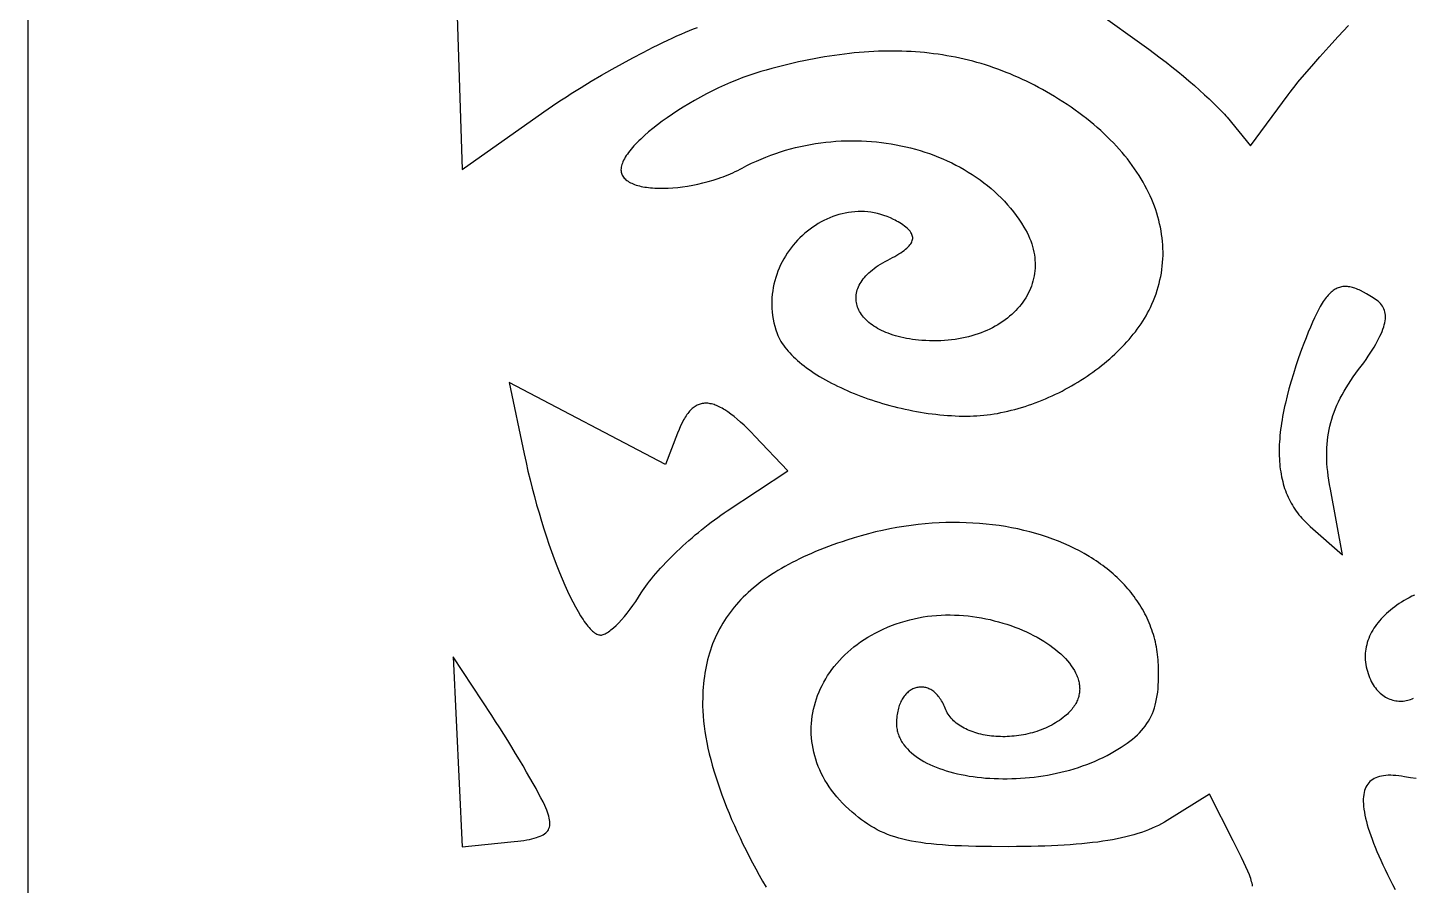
# Model space of a CAD drawing. Extents: x -500 to 500, y -999 to 1001.
# Drawn here: x -500.1 to -243.1, y 556.3 to 715.3 of the extents above; entities that cross this region are included whole.
import ezdxf

# ---------------------------------------------------------------- set-up
doc = ezdxf.new("R2010")
doc.units = 0
doc.layers.add('LAYER_1', color=18, linetype='CONTINUOUS')

msp = doc.modelspace()

# ---------------------------------------------------------------- linework, layer by layer
at = {"layer": 'LAYER_1'}
for points in [[(-0.07, -999.47), (499.93, -999.47), (497.95, 1000.53), (-500.07, 1000.53), (-500.07, -999.47)], [(-291.88, 663.45), (-291.59, 664.08), (-291.32, 664.71), (-291.07, 665.34), (-290.83, 665.98), (-290.62, 666.62), (-290.43, 667.26), (-290.26, 667.9), (-290.1, 668.54), (-289.96, 669.19), (-289.85, 669.83), (-289.75, 670.48), (-289.67, 671.13), (-289.61, 671.78), (-289.57, 672.43), (-289.54, 673.09), (-289.54, 673.74), (-289.55, 674.39), (-289.59, 675.04), (-289.64, 675.7), (-289.71, 676.35), (-289.79, 677), (-289.9, 677.66), (-290.02, 678.31), (-290.16, 678.96), (-290.32, 679.61), (-290.5, 680.26), (-290.69, 680.91), (-290.9, 681.55), (-291.13, 682.2), (-291.38, 682.84), (-291.64, 683.48), (-291.93, 684.12), (-292.23, 684.76), (-292.54, 685.39), (-292.88, 686.03), (-293.23, 686.66), (-293.59, 687.28), (-293.98, 687.91), (-294.38, 688.53), (-294.8, 689.15), (-295.23, 689.76), (-295.69, 690.37), (-296.15, 690.98), (-296.64, 691.58), (-297.14, 692.18), (-297.66, 692.78), (-298.19, 693.37), (-298.74, 693.95), (-299.31, 694.54), (-299.89, 695.11), (-300.49, 695.68), (-301.1, 696.25), (-301.73, 696.81), (-302.38, 697.37), (-303.04, 697.92), (-303.72, 698.46), (-304.41, 699), (-305.12, 699.53), (-305.84, 700.05), (-306.58, 700.57), (-307.33, 701.09), (-308.1, 701.59), (-308.89, 702.09), (-309.69, 702.58), (-310.42, 703.02), (-311.15, 703.44), (-311.89, 703.86), (-312.63, 704.26), (-313.37, 704.65), (-314.11, 705.02), (-314.86, 705.39), (-315.61, 705.74), (-316.36, 706.09), (-317.11, 706.42), (-317.87, 706.74), (-318.63, 707.04), (-319.39, 707.34), (-320.16, 707.62), (-320.93, 707.9), (-321.7, 708.16), (-322.48, 708.41), (-323.26, 708.65), (-324.04, 708.87), (-324.83, 709.09), (-325.62, 709.29), (-326.41, 709.48), (-327.21, 709.66), (-328.01, 709.83), (-328.82, 709.99), (-329.63, 710.13), (-330.44, 710.27), (-331.26, 710.39), (-332.08, 710.5), (-332.91, 710.6), (-333.74, 710.69), (-334.58, 710.77), (-335.42, 710.83), (-336.26, 710.88), (-337.11, 710.93), (-337.96, 710.96), (-338.82, 710.98), (-339.69, 710.98), (-340.56, 710.98), (-341.43, 710.96), (-342.31, 710.94), (-343.19, 710.9), (-344.08, 710.85), (-344.98, 710.79), (-345.88, 710.71), (-346.78, 710.63), (-347.69, 710.54), (-348.61, 710.43), (-349.53, 710.31), (-350.46, 710.18), (-351.4, 710.04), (-352.34, 709.89), (-353.29, 709.72), (-354.24, 709.55), (-355.2, 709.36), (-356.16, 709.17), (-357.13, 708.96), (-358.11, 708.74), (-359.1, 708.5), (-360.09, 708.26), (-361.09, 708.01), (-362.09, 707.74), (-363.1, 707.46), (-364.12, 707.17), (-364.67, 707.01), (-365.22, 706.84), (-365.78, 706.66), (-366.34, 706.47), (-367.47, 706.06), (-368.6, 705.62), (-369.73, 705.16), (-370.86, 704.66), (-371.99, 704.14), (-373.11, 703.59), (-374.22, 703.03), (-375.32, 702.44), (-376.41, 701.84), (-377.47, 701.22), (-378.51, 700.58), (-379.53, 699.94), (-380.52, 699.29), (-381.47, 698.63), (-382.4, 697.97), (-383.28, 697.31), (-384.13, 696.64), (-384.93, 695.98), (-385.69, 695.32), (-386.39, 694.67), (-386.73, 694.35), (-387.04, 694.03), (-387.35, 693.71), (-387.64, 693.4), (-387.92, 693.09), (-388.18, 692.78), (-388.43, 692.47), (-388.66, 692.17), (-388.87, 691.88), (-389.07, 691.59), (-389.25, 691.3), (-389.41, 691.02), (-389.56, 690.74), (-389.69, 690.47), (-389.79, 690.21), (-389.88, 689.95), (-389.95, 689.7), (-390.01, 689.45), (-390.04, 689.22), (-390.05, 688.99), (-390.04, 688.77), (-390.01, 688.56), (-389.96, 688.35), (-389.89, 688.15), (-389.81, 687.96), (-389.7, 687.78), (-389.59, 687.61), (-389.45, 687.44), (-389.29, 687.28), (-389.13, 687.12), (-388.94, 686.98), (-388.74, 686.84), (-388.52, 686.7), (-388.3, 686.58), (-388.05, 686.46), (-387.79, 686.35), (-387.52, 686.25), (-387.24, 686.15), (-386.95, 686.06), (-386.64, 685.98), (-386.32, 685.9), (-385.99, 685.83), (-385.65, 685.77), (-385.3, 685.72), (-384.94, 685.67), (-384.56, 685.63), (-384.19, 685.6), (-383.8, 685.57), (-383, 685.54), (-382.17, 685.54), (-381.31, 685.56), (-380.43, 685.62), (-379.53, 685.7), (-378.62, 685.81), (-377.69, 685.95), (-376.75, 686.11), (-375.8, 686.3), (-374.86, 686.53), (-373.91, 686.77), (-372.96, 687.05), (-372.03, 687.36), (-371.56, 687.52), (-371.1, 687.69), (-370.64, 687.86), (-370.19, 688.05), (-369.73, 688.24), (-369.29, 688.43), (-368.85, 688.64), (-368.41, 688.85), (-367.98, 689.07), (-367.56, 689.29), (-366.7, 689.74), (-365.82, 690.18), (-364.95, 690.58), (-364.06, 690.97), (-363.17, 691.34), (-362.27, 691.68), (-361.36, 692.01), (-360.45, 692.31), (-359.53, 692.59), (-358.61, 692.85), (-357.69, 693.09), (-356.76, 693.31), (-355.82, 693.5), (-354.89, 693.68), (-353.95, 693.84), (-353.01, 693.97), (-352.07, 694.09), (-351.13, 694.18), (-350.18, 694.25), (-349.24, 694.31), (-348.3, 694.34), (-347.36, 694.36), (-346.42, 694.35), (-345.48, 694.33), (-344.55, 694.28), (-343.62, 694.22), (-342.69, 694.13), (-341.77, 694.03), (-340.85, 693.91), (-339.94, 693.77), (-339.03, 693.61), (-338.13, 693.43), (-337.23, 693.23), (-336.34, 693.02), (-335.46, 692.78), (-334.58, 692.53), (-333.72, 692.26), (-332.86, 691.97), (-332.02, 691.66), (-331.18, 691.33), (-330.35, 690.99), (-329.54, 690.63), (-328.73, 690.25), (-327.94, 689.85), (-327.16, 689.43), (-326.39, 689), (-325.64, 688.55), (-324.9, 688.09), (-324.17, 687.6), (-323.46, 687.1), (-322.76, 686.58), (-322.08, 686.05), (-321.42, 685.5), (-320.77, 684.93), (-320.14, 684.34), (-319.53, 683.74), (-318.93, 683.13), (-318.36, 682.49), (-317.8, 681.84), (-317.26, 681.18), (-316.75, 680.5), (-316.25, 679.8), (-315.77, 679.09), (-315.32, 678.36), (-315.02, 677.84), (-314.75, 677.32), (-314.5, 676.8), (-314.27, 676.29), (-314.07, 675.77), (-313.89, 675.26), (-313.73, 674.74), (-313.59, 674.23), (-313.48, 673.72), (-313.39, 673.22), (-313.32, 672.71), (-313.28, 672.21), (-313.25, 671.71), (-313.25, 671.22), (-313.27, 670.73), (-313.3, 670.24), (-313.36, 669.76), (-313.44, 669.28), (-313.54, 668.81), (-313.65, 668.34), (-313.79, 667.88), (-313.95, 667.42), (-314.12, 666.97), (-314.32, 666.53), (-314.53, 666.09), (-314.76, 665.66), (-315, 665.24), (-315.27, 664.82), (-315.55, 664.41), (-315.85, 664.01), (-316.17, 663.62), (-316.5, 663.24), (-316.85, 662.87), (-317.21, 662.5), (-317.59, 662.15), (-317.99, 661.81), (-318.4, 661.47), (-318.82, 661.15), (-319.26, 660.83), (-319.72, 660.53), (-320.19, 660.24), (-320.67, 659.96), (-321.17, 659.69), (-321.68, 659.44), (-322.2, 659.2), (-322.73, 658.97), (-323.28, 658.75), (-323.84, 658.55), (-324.42, 658.36), (-325, 658.18), (-325.59, 658.02), (-326.2, 657.87), (-326.82, 657.74), (-327.45, 657.62), (-328.09, 657.52), (-328.74, 657.43), (-329.4, 657.36), (-330.06, 657.31), (-330.74, 657.27), (-331.43, 657.25), (-332.13, 657.24), (-332.83, 657.25), (-333.55, 657.29), (-334.27, 657.33), (-334.86, 657.39), (-335.44, 657.45), (-336.01, 657.53), (-336.56, 657.61), (-337.1, 657.71), (-337.63, 657.82), (-338.14, 657.93), (-338.64, 658.06), (-339.13, 658.19), (-339.59, 658.33), (-340.05, 658.49), (-340.49, 658.65), (-340.92, 658.82), (-341.33, 658.99), (-341.72, 659.18), (-342.1, 659.37), (-342.47, 659.57), (-342.82, 659.77), (-343.16, 659.98), (-343.48, 660.2), (-343.78, 660.43), (-344.07, 660.66), (-344.34, 660.9), (-344.6, 661.14), (-344.84, 661.38), (-345.06, 661.63), (-345.27, 661.89), (-345.46, 662.15), (-345.64, 662.42), (-345.8, 662.68), (-345.94, 662.95), (-346.07, 663.23), (-346.18, 663.51), (-346.27, 663.79), (-346.34, 664.07), (-346.4, 664.36), (-346.44, 664.64), (-346.46, 664.93), (-346.47, 665.22), (-346.46, 665.52), (-346.43, 665.81), (-346.38, 666.1), (-346.31, 666.4), (-346.23, 666.69), (-346.13, 666.98), (-346.01, 667.28), (-345.87, 667.57), (-345.71, 667.86), (-345.54, 668.15), (-345.34, 668.44), (-345.13, 668.73), (-344.9, 669.02), (-344.64, 669.3), (-344.37, 669.58), (-344.08, 669.86), (-343.77, 670.14), (-343.44, 670.41), (-343.1, 670.68), (-342.73, 670.95), (-342.34, 671.21), (-341.93, 671.47), (-341.5, 671.72), (-341.06, 671.97), (-340.59, 672.21), (-340.12, 672.45), (-339.68, 672.69), (-339.26, 672.92), (-338.87, 673.15), (-338.5, 673.37), (-338.16, 673.59), (-337.85, 673.81), (-337.55, 674.02), (-337.29, 674.23), (-337.04, 674.44), (-336.83, 674.65), (-336.63, 674.85), (-336.46, 675.05), (-336.32, 675.25), (-336.2, 675.45), (-336.1, 675.64), (-336.03, 675.84), (-335.98, 676.03), (-335.96, 676.22), (-335.96, 676.42), (-335.98, 676.61), (-336.03, 676.8), (-336.1, 676.99), (-336.19, 677.18), (-336.31, 677.37), (-336.45, 677.56), (-336.61, 677.76), (-336.8, 677.95), (-337.01, 678.14), (-337.24, 678.34), (-337.5, 678.54), (-337.78, 678.74), (-338.06, 678.93), (-338.35, 679.11), (-338.64, 679.29), (-338.93, 679.46), (-339.22, 679.62), (-339.51, 679.77), (-340.1, 680.05), (-340.69, 680.3), (-341.29, 680.52), (-341.89, 680.71), (-342.48, 680.86), (-343.09, 681), (-343.69, 681.1), (-344.29, 681.17), (-344.89, 681.22), (-345.49, 681.24), (-346.09, 681.23), (-346.69, 681.2), (-347.29, 681.14), (-347.88, 681.06), (-348.46, 680.95), (-349.05, 680.82), (-349.63, 680.67), (-350.2, 680.49), (-350.76, 680.3), (-351.32, 680.07), (-351.88, 679.83), (-352.42, 679.57), (-352.95, 679.29), (-353.48, 678.99), (-354, 678.66), (-354.5, 678.32), (-355, 677.97), (-355.48, 677.59), (-355.95, 677.2), (-356.41, 676.79), (-356.86, 676.36), (-357.29, 675.92), (-357.71, 675.46), (-358.11, 674.99), (-358.49, 674.5), (-358.86, 674.01), (-359.22, 673.49), (-359.55, 672.97), (-359.87, 672.43), (-360.17, 671.88), (-360.45, 671.32), (-360.71, 670.75), (-360.95, 670.17), (-361.16, 669.58), (-361.36, 668.99), (-361.53, 668.38), (-361.69, 667.76), (-361.81, 667.14), (-361.92, 666.51), (-362, 665.88), (-362.05, 665.23), (-362.08, 664.59), (-362.08, 663.94), (-362.06, 663.28), (-362.01, 662.62), (-361.93, 661.95), (-361.82, 661.29), (-361.68, 660.62), (-361.51, 659.95), (-361.31, 659.28), (-361.08, 658.6), (-360.94, 658.24), (-360.78, 657.87), (-360.59, 657.51), (-360.39, 657.15), (-360.16, 656.79), (-359.92, 656.43), (-359.66, 656.07), (-359.38, 655.71), (-359.08, 655.35), (-358.76, 655), (-358.43, 654.65), (-358.08, 654.3), (-357.71, 653.95), (-357.32, 653.61), (-356.92, 653.27), (-356.51, 652.93), (-356.08, 652.59), (-355.64, 652.26), (-355.18, 651.93), (-354.7, 651.6), (-354.22, 651.28), (-353.72, 650.96), (-353.21, 650.65), (-352.68, 650.34), (-352.14, 650.03), (-351.6, 649.73), (-351.04, 649.43), (-350.47, 649.14), (-349.89, 648.85), (-349.3, 648.57), (-348.69, 648.3), (-348.08, 648.03), (-347.47, 647.76), (-346.84, 647.5), (-346.2, 647.25), (-345.56, 647), (-344.91, 646.76), (-344.25, 646.53), (-343.59, 646.3), (-342.92, 646.08), (-342.24, 645.87), (-341.56, 645.66), (-340.87, 645.46), (-340.18, 645.27), (-339.48, 645.09), (-338.78, 644.91), (-338.08, 644.75), (-337.37, 644.59), (-336.66, 644.44), (-335.95, 644.29), (-335.24, 644.16), (-334.52, 644.04), (-333.8, 643.92), (-333.09, 643.81), (-332.37, 643.72), (-331.65, 643.63), (-330.93, 643.55), (-330.21, 643.48), (-329.5, 643.42), (-328.78, 643.38), (-328.07, 643.34), (-327.35, 643.31), (-326.64, 643.3), (-325.94, 643.29), (-325.32, 643.3), (-324.69, 643.32), (-324.06, 643.35), (-323.43, 643.4), (-322.79, 643.45), (-322.16, 643.53), (-321.52, 643.61), (-320.88, 643.71), (-320.24, 643.81), (-319.6, 643.94), (-318.96, 644.07), (-318.32, 644.21), (-317.68, 644.37), (-317.04, 644.53), (-316.4, 644.71), (-315.76, 644.9), (-315.12, 645.1), (-314.49, 645.31), (-313.85, 645.53), (-313.22, 645.76), (-312.59, 646), (-311.96, 646.25), (-311.34, 646.51), (-310.72, 646.78), (-310.1, 647.06), (-309.49, 647.35), (-308.88, 647.64), (-308.27, 647.95), (-307.67, 648.27), (-307.08, 648.59), (-306.49, 648.92), (-305.9, 649.26), (-305.33, 649.61), (-304.75, 649.97), (-304.19, 650.33), (-303.63, 650.7), (-303.08, 651.08), (-302.53, 651.46), (-302, 651.86), (-301.47, 652.26), (-300.95, 652.66), (-300.43, 653.08), (-299.93, 653.5), (-299.43, 653.92), (-298.95, 654.35), (-298.47, 654.79), (-298.01, 655.23), (-297.55, 655.68), (-297.11, 656.13), (-296.67, 656.59), (-296.25, 657.05), (-295.84, 657.52), (-295.44, 658), (-295.05, 658.47), (-294.67, 658.95), (-294.31, 659.44), (-293.96, 659.93), (-293.62, 660.42), (-293.29, 660.92), (-292.98, 661.42), (-292.68, 661.92), (-292.4, 662.43), (-292.13, 662.94)], [(-253.27, 651.92), (-252.78, 652.57), (-252.32, 653.2), (-251.89, 653.82), (-251.48, 654.41), (-251.1, 654.99), (-250.74, 655.55), (-250.41, 656.09), (-250.1, 656.61), (-249.81, 657.12), (-249.55, 657.61), (-249.32, 658.09), (-249.11, 658.55), (-248.92, 658.99), (-248.76, 659.42), (-248.62, 659.83), (-248.51, 660.23), (-248.42, 660.61), (-248.35, 660.98), (-248.31, 661.33), (-248.29, 661.67), (-248.3, 662), (-248.33, 662.31), (-248.38, 662.61), (-248.46, 662.9), (-248.56, 663.18), (-248.69, 663.44), (-248.84, 663.69), (-249.01, 663.93), (-249.2, 664.16), (-249.42, 664.37), (-249.66, 664.58), (-249.92, 664.78), (-250.57, 665.21), (-251.19, 665.61), (-251.79, 665.97), (-252.36, 666.29), (-252.91, 666.56), (-253.17, 666.69), (-253.43, 666.8), (-253.69, 666.9), (-253.94, 666.99), (-254.19, 667.08), (-254.43, 667.15), (-254.67, 667.2), (-254.9, 667.25), (-255.13, 667.29), (-255.35, 667.31), (-255.58, 667.33), (-255.79, 667.33), (-256.01, 667.32), (-256.22, 667.3), (-256.43, 667.27), (-256.63, 667.22), (-256.84, 667.17), (-257.04, 667.1), (-257.23, 667.02), (-257.43, 666.92), (-257.62, 666.82), (-257.81, 666.7), (-258, 666.57), (-258.19, 666.42), (-258.38, 666.26), (-258.56, 666.09), (-258.75, 665.91), (-258.93, 665.71), (-259.11, 665.5), (-259.29, 665.28), (-259.47, 665.04), (-259.65, 664.79), (-259.83, 664.53), (-260.01, 664.25), (-260.37, 663.65), (-260.73, 663), (-261.1, 662.29), (-261.47, 661.52), (-261.84, 660.69), (-262.22, 659.8), (-262.61, 658.85), (-263.01, 657.84), (-263.42, 656.76), (-263.84, 655.62), (-264.39, 654.1), (-264.89, 652.61), (-265.36, 651.16), (-265.79, 649.75), (-266.18, 648.37), (-266.54, 647.03), (-266.85, 645.72), (-267, 645.07), (-267.13, 644.44), (-267.25, 643.82), (-267.37, 643.2), (-267.47, 642.59), (-267.57, 641.99), (-267.65, 641.4), (-267.73, 640.81), (-267.8, 640.24), (-267.85, 639.67), (-267.9, 639.11), (-267.94, 638.55), (-267.97, 638.01), (-267.99, 637.47), (-267.99, 636.94), (-267.99, 636.42), (-267.98, 635.91), (-267.96, 635.4), (-267.93, 634.9), (-267.9, 634.41), (-267.85, 633.93), (-267.79, 633.45), (-267.72, 632.98), (-267.64, 632.52), (-267.56, 632.06), (-267.46, 631.61), (-267.35, 631.17), (-267.24, 630.74), (-267.11, 630.31), (-266.98, 629.89), (-266.83, 629.48), (-266.68, 629.07), (-266.51, 628.67), (-266.34, 628.27), (-266.15, 627.89), (-265.96, 627.51), (-265.76, 627.13), (-265.55, 626.76), (-265.32, 626.4), (-265.09, 626.05), (-264.85, 625.7), (-264.6, 625.36), (-264.34, 625.02), (-264.07, 624.69), (-263.79, 624.37), (-263.5, 624.05), (-263.2, 623.74), (-262.89, 623.43), (-262.57, 623.13), (-262.24, 622.83), (-256.24, 617.58), (-258.51, 629.76), (-258.66, 630.6), (-258.79, 631.41), (-258.9, 632.22), (-259, 633), (-259.07, 633.77), (-259.13, 634.52), (-259.17, 635.26), (-259.18, 635.99), (-259.18, 636.71), (-259.16, 637.41), (-259.12, 638.1), (-259.06, 638.79), (-258.98, 639.46), (-258.88, 640.13), (-258.75, 640.79), (-258.61, 641.45), (-258.44, 642.1), (-258.26, 642.75), (-258.05, 643.39), (-257.82, 644.04), (-257.57, 644.68), (-257.29, 645.32), (-256.99, 645.96), (-256.67, 646.6), (-256.33, 647.25), (-255.97, 647.9), (-255.58, 648.55), (-255.16, 649.21), (-254.72, 649.88), (-254.26, 650.55), (-253.78, 651.23)], [(-370.35, 625.73), (-359.09, 633.16), (-365.2, 639.58), (-365.9, 640.3), (-366.58, 640.98), (-367.23, 641.61), (-367.87, 642.2), (-368.49, 642.74), (-369.09, 643.23), (-369.67, 643.68), (-370.23, 644.09), (-370.78, 644.45), (-371.05, 644.61), (-371.31, 644.76), (-371.57, 644.9), (-371.82, 645.03), (-372.07, 645.14), (-372.32, 645.25), (-372.56, 645.34), (-372.8, 645.42), (-373.03, 645.49), (-373.26, 645.55), (-373.49, 645.6), (-373.71, 645.64), (-373.93, 645.67), (-374.15, 645.68), (-374.36, 645.68), (-374.57, 645.67), (-374.77, 645.65), (-374.98, 645.62), (-375.17, 645.58), (-375.37, 645.53), (-375.56, 645.46), (-375.75, 645.39), (-375.94, 645.3), (-376.13, 645.2), (-376.31, 645.09), (-376.49, 644.97), (-376.66, 644.83), (-376.83, 644.69), (-377.01, 644.53), (-377.17, 644.37), (-377.34, 644.19), (-377.5, 644), (-377.66, 643.8), (-377.82, 643.58), (-377.98, 643.36), (-378.13, 643.13), (-378.28, 642.88), (-378.43, 642.62), (-378.72, 642.07), (-379.01, 641.48), (-379.29, 640.84), (-379.56, 640.15), (-381.78, 634.31), (-410.77, 649.54), (-408, 636.27), (-407.66, 634.67), (-407.3, 633.09), (-406.92, 631.51), (-406.52, 629.94), (-406.11, 628.38), (-405.69, 626.85), (-405.25, 625.33), (-404.8, 623.84), (-404.34, 622.38), (-403.87, 620.94), (-403.4, 619.53), (-402.91, 618.17), (-402.43, 616.83), (-401.94, 615.54), (-401.44, 614.3), (-400.95, 613.1), (-400.45, 611.95), (-399.96, 610.85), (-399.46, 609.81), (-398.97, 608.83), (-398.49, 607.91), (-398.01, 607.05), (-397.54, 606.26), (-397.31, 605.9), (-397.08, 605.55), (-396.85, 605.22), (-396.63, 604.9), (-396.4, 604.61), (-396.18, 604.33), (-395.97, 604.08), (-395.75, 603.85), (-395.54, 603.63), (-395.34, 603.44), (-395.13, 603.27), (-394.94, 603.12), (-394.74, 602.99), (-394.55, 602.88), (-394.36, 602.8), (-394.18, 602.74), (-394, 602.71), (-393.83, 602.69), (-393.68, 602.7), (-393.52, 602.73), (-393.35, 602.78), (-393.17, 602.85), (-392.98, 602.94), (-392.78, 603.05), (-392.57, 603.17), (-392.36, 603.31), (-392.14, 603.47), (-391.92, 603.64), (-391.68, 603.83), (-391.45, 604.03), (-390.96, 604.48), (-390.45, 604.99), (-389.94, 605.54), (-389.41, 606.14), (-388.88, 606.78), (-388.35, 607.47), (-387.83, 608.18), (-387.31, 608.93), (-386.8, 609.7), (-386.31, 610.5), (-386.05, 610.9), (-385.77, 611.33), (-385.47, 611.77), (-385.14, 612.21), (-384.78, 612.67), (-384.41, 613.14), (-384.01, 613.62), (-383.6, 614.11), (-383.16, 614.61), (-382.71, 615.11), (-382.24, 615.61), (-381.76, 616.12), (-381.26, 616.64), (-380.75, 617.15), (-380.22, 617.67), (-379.69, 618.19), (-379.14, 618.71), (-378.58, 619.22), (-378.02, 619.73), (-377.44, 620.24), (-376.86, 620.75), (-376.28, 621.25), (-375.69, 621.74), (-375.1, 622.23), (-374.5, 622.7), (-373.91, 623.17), (-373.31, 623.63), (-372.71, 624.08), (-372.12, 624.51), (-371.53, 624.93), (-370.94, 625.34)], [(-404.2, 571.09), (-404.51, 571.74), (-404.89, 572.49), (-405.32, 573.32), (-405.81, 574.22), (-406.35, 575.19), (-406.93, 576.22), (-407.55, 577.3), (-408.2, 578.42), (-408.88, 579.57), (-409.59, 580.74), (-410.31, 581.93), (-411.05, 583.13), (-411.79, 584.32), (-412.54, 585.5), (-413.29, 586.66), (-414.03, 587.8), (-421.14, 598.63), (-419.52, 563.45), (-410.5, 564.33), (-409.84, 564.4), (-409.21, 564.47), (-408.61, 564.55), (-408.05, 564.63), (-407.53, 564.72), (-407.03, 564.81), (-406.57, 564.91), (-406.14, 565.02), (-405.74, 565.14), (-405.38, 565.26), (-405.04, 565.39), (-404.73, 565.53), (-404.46, 565.68), (-404.21, 565.84), (-403.99, 566.01), (-403.8, 566.2), (-403.64, 566.39), (-403.5, 566.6), (-403.4, 566.82), (-403.31, 567.05), (-403.26, 567.3), (-403.23, 567.56), (-403.22, 567.84), (-403.24, 568.13), (-403.28, 568.44), (-403.35, 568.76), (-403.43, 569.1), (-403.54, 569.46), (-403.68, 569.84), (-403.83, 570.24), (-404, 570.65)]]:
    msp.add_lwpolyline(points, close=True, dxfattribs=at)
for points in [[(-421.72, 757.24), (-419.52, 689.02), (-404.37, 699.71), (-403.58, 700.26), (-402.76, 700.82), (-401.92, 701.39), (-401.06, 701.96), (-400.18, 702.53), (-399.28, 703.1), (-397.44, 704.25), (-395.55, 705.39), (-393.64, 706.52), (-391.7, 707.63), (-389.76, 708.71), (-387.83, 709.76), (-385.93, 710.75), (-384.07, 711.7), (-383.16, 712.15), (-382.26, 712.58), (-381.39, 713), (-380.53, 713.4), (-379.69, 713.78), (-378.88, 714.14), (-378.09, 714.47), (-377.32, 714.79), (-376.59, 715.08), (-375.89, 715.35)], [(-302.39, 718.65), (-292.19, 711.31), (-291.13, 710.54), (-290.05, 709.73), (-288.97, 708.9), (-287.89, 708.05), (-286.82, 707.18), (-285.76, 706.31), (-284.72, 705.44), (-283.72, 704.58), (-282.75, 703.73), (-281.83, 702.9), (-280.96, 702.1), (-280.15, 701.33), (-279.41, 700.59), (-278.74, 699.91), (-278.16, 699.27), (-277.9, 698.98), (-277.66, 698.7), (-273.34, 693.42), (-266.36, 702.86), (-265.98, 703.37), (-265.54, 703.93), (-265.06, 704.54), (-264.53, 705.19), (-263.33, 706.62), (-261.97, 708.2), (-260.45, 709.92), (-258.8, 711.76), (-257.03, 713.71), (-255.15, 715.75)], [(-272.93, 556.15), (-272.97, 556.41), (-273.02, 556.68), (-273.1, 556.96), (-273.18, 557.26), (-273.28, 557.57), (-273.4, 557.89), (-273.52, 558.23), (-273.82, 558.94), (-274.16, 559.71), (-274.56, 560.55), (-274.99, 561.45), (-275.47, 562.41), (-276.55, 564.54), (-280.93, 573.2), (-288.75, 568.32), (-289.28, 568.01), (-289.82, 567.7), (-290.39, 567.41), (-290.98, 567.13), (-291.58, 566.86), (-292.21, 566.6), (-292.86, 566.35), (-293.53, 566.11), (-294.22, 565.88), (-294.94, 565.67), (-295.69, 565.46), (-296.45, 565.27), (-297.25, 565.09), (-298.07, 564.91), (-298.92, 564.75), (-299.79, 564.6), (-300.7, 564.45), (-301.63, 564.32), (-302.59, 564.2), (-303.59, 564.09), (-304.61, 563.98), (-305.67, 563.89), (-306.75, 563.8), (-307.88, 563.73), (-309.03, 563.66), (-310.22, 563.61), (-311.45, 563.56), (-312.71, 563.52), (-314, 563.49), (-315.33, 563.47), (-316.71, 563.46), (-318.11, 563.45), (-321.32, 563.47), (-322.82, 563.48), (-324.25, 563.51), (-325.61, 563.54), (-326.91, 563.59), (-328.15, 563.64), (-329.33, 563.7), (-330.46, 563.78), (-331.53, 563.86), (-332.55, 563.96), (-333.53, 564.07), (-334.46, 564.2), (-335.35, 564.34), (-336.2, 564.49), (-337.02, 564.66), (-337.8, 564.84), (-338.54, 565.04), (-339.26, 565.25), (-339.96, 565.49), (-340.62, 565.74), (-341.27, 566.01), (-341.9, 566.3), (-342.52, 566.6), (-343.12, 566.93), (-343.71, 567.28), (-344.29, 567.65), (-344.87, 568.04), (-345.44, 568.46), (-346.01, 568.89), (-346.59, 569.36), (-347.17, 569.84), (-347.8, 570.39), (-348.4, 570.96), (-348.98, 571.53), (-349.52, 572.12), (-350.04, 572.71), (-350.53, 573.31), (-350.99, 573.92), (-351.43, 574.53), (-351.84, 575.15), (-352.22, 575.78), (-352.57, 576.42), (-352.9, 577.06), (-353.2, 577.7), (-353.47, 578.35), (-353.72, 579.01), (-353.94, 579.66), (-354.13, 580.32), (-354.3, 580.98), (-354.44, 581.65), (-354.56, 582.31), (-354.65, 582.98), (-354.72, 583.65), (-354.76, 584.31), (-354.77, 584.98), (-354.76, 585.65), (-354.73, 586.31), (-354.67, 586.97), (-354.59, 587.63), (-354.48, 588.29), (-354.35, 588.94), (-354.19, 589.59), (-354.01, 590.23), (-353.81, 590.87), (-353.58, 591.51), (-353.33, 592.14), (-353.05, 592.76), (-352.76, 593.37), (-352.44, 593.98), (-352.09, 594.58), (-351.73, 595.17), (-351.34, 595.75), (-350.93, 596.32), (-350.49, 596.89), (-350.04, 597.44), (-349.56, 597.98), (-349.06, 598.51), (-348.54, 599.03), (-348, 599.53), (-347.43, 600.02), (-346.85, 600.5), (-346.24, 600.97), (-345.62, 601.42), (-344.97, 601.86), (-344.3, 602.28), (-343.61, 602.68), (-342.9, 603.07), (-342.17, 603.44), (-341.42, 603.8), (-340.65, 604.13), (-339.86, 604.45), (-339.05, 604.75), (-338.22, 605.03), (-337.37, 605.29), (-336.51, 605.53), (-335.69, 605.73), (-334.87, 605.9), (-334.04, 606.05), (-333.21, 606.17), (-332.38, 606.27), (-331.54, 606.35), (-330.7, 606.4), (-329.86, 606.42), (-329.02, 606.43), (-328.19, 606.41), (-327.35, 606.37), (-326.52, 606.31), (-325.68, 606.23), (-324.86, 606.13), (-324.04, 606.02), (-323.22, 605.88), (-322.41, 605.72), (-321.61, 605.55), (-320.82, 605.36), (-320.03, 605.15), (-319.26, 604.93), (-318.5, 604.69), (-317.75, 604.44), (-317.01, 604.17), (-316.29, 603.89), (-315.58, 603.59), (-314.88, 603.28), (-314.21, 602.96), (-313.55, 602.63), (-312.9, 602.29), (-312.28, 601.93), (-311.67, 601.57), (-311.09, 601.19), (-310.53, 600.81), (-309.98, 600.41), (-309.47, 600.01), (-308.97, 599.61), (-308.5, 599.19), (-308.06, 598.77), (-307.64, 598.34), (-307.25, 597.91), (-306.89, 597.47), (-306.55, 597.02), (-306.25, 596.58), (-305.98, 596.13), (-305.74, 595.67), (-305.63, 595.45), (-305.53, 595.22), (-305.43, 594.99), (-305.35, 594.76), (-305.28, 594.53), (-305.21, 594.3), (-305.15, 594.07), (-305.1, 593.84), (-305.06, 593.61), (-305.03, 593.38), (-305.01, 593.16), (-305, 592.93), (-304.99, 592.7), (-305, 592.47), (-305.01, 592.24), (-305.04, 592.01), (-305.07, 591.78), (-305.12, 591.56), (-305.17, 591.33), (-305.24, 591.1), (-305.31, 590.88), (-305.4, 590.65), (-305.5, 590.43), (-305.6, 590.21), (-305.72, 589.99), (-305.85, 589.77), (-305.99, 589.55), (-306.14, 589.33), (-306.3, 589.11), (-306.47, 588.9), (-306.65, 588.68), (-306.85, 588.47), (-307.05, 588.26), (-307.27, 588.05), (-307.5, 587.84), (-307.74, 587.64), (-308.07, 587.38), (-308.4, 587.12), (-308.74, 586.88), (-309.09, 586.65), (-309.45, 586.43), (-309.81, 586.21), (-310.18, 586.01), (-310.56, 585.81), (-310.94, 585.63), (-311.33, 585.45), (-311.73, 585.29), (-312.12, 585.13), (-312.53, 584.98), (-312.94, 584.84), (-313.35, 584.71), (-313.76, 584.59), (-314.18, 584.48), (-314.6, 584.38), (-315.02, 584.28), (-315.44, 584.2), (-315.87, 584.13), (-316.29, 584.06), (-316.72, 584), (-317.14, 583.96), (-317.57, 583.92), (-318, 583.89), (-318.42, 583.87), (-318.84, 583.85), (-319.27, 583.85), (-319.69, 583.86), (-320.1, 583.87), (-320.52, 583.9), (-320.93, 583.93), (-321.33, 583.97), (-321.74, 584.02), (-322.14, 584.08), (-322.53, 584.14), (-322.92, 584.22), (-323.3, 584.3), (-323.68, 584.4), (-324.05, 584.5), (-324.42, 584.61), (-324.77, 584.73), (-325.12, 584.85), (-325.46, 584.99), (-325.8, 585.13), (-326.12, 585.28), (-326.44, 585.44), (-326.75, 585.61), (-327.04, 585.79), (-327.33, 585.98), (-327.61, 586.17), (-327.87, 586.37), (-328.12, 586.58), (-328.37, 586.8), (-328.6, 587.03), (-328.81, 587.26), (-329.02, 587.51), (-329.21, 587.76), (-329.39, 588.02), (-329.55, 588.28), (-329.7, 588.56), (-329.84, 588.84), (-329.96, 589.13), (-330.08, 589.43), (-330.2, 589.72), (-330.33, 589.99), (-330.46, 590.25), (-330.6, 590.5), (-330.75, 590.74), (-330.9, 590.96), (-331.05, 591.17), (-331.21, 591.38), (-331.37, 591.56), (-331.54, 591.74), (-331.7, 591.91), (-331.87, 592.06), (-332.05, 592.21), (-332.23, 592.34), (-332.4, 592.46), (-332.59, 592.57), (-332.77, 592.67), (-332.95, 592.75), (-333.14, 592.83), (-333.33, 592.89), (-333.51, 592.95), (-333.7, 592.99), (-333.89, 593.02), (-334.08, 593.05), (-334.27, 593.06), (-334.46, 593.06), (-334.64, 593.05), (-334.83, 593.03), (-335.02, 593), (-335.2, 592.96), (-335.39, 592.91), (-335.57, 592.85), (-335.75, 592.78), (-335.92, 592.7), (-336.1, 592.61), (-336.27, 592.51), (-336.44, 592.4), (-336.6, 592.28), (-336.77, 592.15), (-336.92, 592.01), (-337.08, 591.86), (-337.23, 591.71), (-337.37, 591.54), (-337.51, 591.37), (-337.65, 591.18), (-337.78, 590.99), (-337.9, 590.79), (-338.02, 590.57), (-338.14, 590.35), (-338.24, 590.13), (-338.35, 589.89), (-338.44, 589.64), (-338.53, 589.39), (-338.61, 589.12), (-338.68, 588.85), (-338.74, 588.57), (-338.8, 588.29), (-338.85, 587.99), (-338.89, 587.69), (-338.92, 587.37), (-338.95, 587.05), (-338.96, 586.73), (-338.97, 586.39), (-338.96, 586.15), (-338.95, 585.9), (-338.93, 585.66), (-338.89, 585.42), (-338.86, 585.18), (-338.81, 584.95), (-338.75, 584.72), (-338.69, 584.49), (-338.61, 584.27), (-338.53, 584.04), (-338.44, 583.82), (-338.34, 583.61), (-338.24, 583.39), (-338.13, 583.18), (-338.01, 582.97), (-337.88, 582.77), (-337.74, 582.56), (-337.6, 582.36), (-337.29, 581.97), (-336.95, 581.59), (-336.59, 581.22), (-336.2, 580.86), (-335.78, 580.52), (-335.34, 580.19), (-334.88, 579.86), (-334.39, 579.56), (-333.88, 579.26), (-333.34, 578.97), (-332.79, 578.7), (-332.21, 578.44), (-331.62, 578.2), (-331, 577.96), (-330.37, 577.74), (-329.72, 577.53), (-329.05, 577.34), (-328.37, 577.16), (-327.67, 576.99), (-326.96, 576.83), (-326.24, 576.69), (-325.5, 576.56), (-324.75, 576.45), (-323.99, 576.35), (-323.22, 576.27), (-322.44, 576.19), (-321.65, 576.14), (-320.85, 576.09), (-320.05, 576.07), (-319.24, 576.05), (-318.42, 576.05), (-317.6, 576.07), (-316.77, 576.1), (-315.95, 576.15), (-315.11, 576.21), (-314.28, 576.28), (-313.45, 576.37), (-312.62, 576.48), (-311.78, 576.6), (-310.95, 576.74), (-310.12, 576.9), (-309.3, 577.07), (-308.47, 577.25), (-307.66, 577.45), (-306.84, 577.67), (-306.04, 577.91), (-305.24, 578.16), (-304.44, 578.43), (-303.66, 578.71), (-302.89, 579.01), (-302.12, 579.33), (-301.37, 579.66), (-300.63, 580.02), (-299.9, 580.39), (-299.18, 580.77), (-298.53, 581.15), (-297.9, 581.52), (-297.3, 581.89), (-296.73, 582.27), (-296.19, 582.64), (-295.68, 583.02), (-295.19, 583.4), (-294.74, 583.79), (-294.3, 584.18), (-293.9, 584.58), (-293.52, 584.99), (-293.16, 585.41), (-292.83, 585.83), (-292.52, 586.27), (-292.24, 586.72), (-291.97, 587.18), (-291.73, 587.66), (-291.51, 588.15), (-291.31, 588.66), (-291.14, 589.18), (-290.98, 589.72), (-290.84, 590.28), (-290.72, 590.86), (-290.62, 591.47), (-290.53, 592.09), (-290.46, 592.74), (-290.41, 593.41), (-290.38, 594.1), (-290.36, 594.82), (-290.36, 595.57), (-290.37, 596.34), (-290.39, 597.15), (-290.41, 597.64), (-290.45, 598.13), (-290.49, 598.61), (-290.55, 599.09), (-290.61, 599.56), (-290.68, 600.04), (-290.77, 600.51), (-290.86, 600.97), (-290.96, 601.43), (-291.07, 601.89), (-291.19, 602.34), (-291.32, 602.79), (-291.46, 603.24), (-291.61, 603.68), (-291.77, 604.12), (-291.94, 604.55), (-292.11, 604.98), (-292.3, 605.41), (-292.49, 605.83), (-292.69, 606.25), (-292.9, 606.66), (-293.12, 607.07), (-293.35, 607.48), (-293.58, 607.88), (-293.83, 608.28), (-294.08, 608.67), (-294.34, 609.06), (-294.61, 609.44), (-294.88, 609.82), (-295.17, 610.2), (-295.46, 610.57), (-295.76, 610.93), (-296.07, 611.29), (-296.38, 611.65), (-296.7, 612), (-297.03, 612.35), (-297.37, 612.69), (-297.71, 613.03), (-298.06, 613.37), (-298.42, 613.7), (-298.79, 614.02), (-299.16, 614.34), (-299.54, 614.65), (-299.92, 614.96), (-300.32, 615.27), (-300.71, 615.57), (-301.12, 615.86), (-301.53, 616.15), (-301.95, 616.44), (-302.37, 616.72), (-302.8, 616.99), (-303.24, 617.26), (-304.13, 617.79), (-305.05, 618.29), (-305.98, 618.77), (-306.94, 619.23), (-307.92, 619.67), (-308.92, 620.09), (-309.95, 620.48), (-310.99, 620.85), (-312.05, 621.2), (-313.13, 621.53), (-314.22, 621.83), (-315.34, 622.11), (-316.47, 622.37), (-317.61, 622.6), (-318.77, 622.81), (-319.95, 622.99), (-321.14, 623.15), (-322.34, 623.28), (-323.56, 623.39), (-324.78, 623.47), (-326.02, 623.53), (-327.27, 623.56), (-328.53, 623.56), (-329.8, 623.54), (-331.07, 623.49), (-332.36, 623.42), (-333.65, 623.31), (-334.95, 623.18), (-336.25, 623.02), (-337.57, 622.84), (-338.88, 622.62), (-340.2, 622.38), (-341.53, 622.11), (-342.85, 621.81), (-344.18, 621.48), (-345.51, 621.11), (-346.84, 620.72), (-348.18, 620.3), (-349.05, 620.01), (-349.91, 619.72), (-350.75, 619.42), (-351.57, 619.11), (-352.39, 618.8), (-353.18, 618.49), (-353.96, 618.17), (-354.73, 617.84), (-355.48, 617.51), (-356.21, 617.18), (-356.93, 616.84), (-357.64, 616.49), (-358.33, 616.14), (-359, 615.78), (-359.66, 615.42), (-360.31, 615.05), (-360.94, 614.68), (-361.55, 614.3), (-362.15, 613.91), (-362.74, 613.52), (-363.31, 613.12), (-363.87, 612.72), (-364.41, 612.31), (-364.94, 611.89), (-365.46, 611.47), (-365.96, 611.04), (-366.44, 610.61), (-366.92, 610.16), (-367.37, 609.72), (-367.82, 609.26), (-368.25, 608.8), (-368.66, 608.34), (-369.06, 607.86), (-369.45, 607.38), (-369.83, 606.89), (-370.19, 606.4), (-370.53, 605.9), (-370.87, 605.39), (-371.19, 604.88), (-371.49, 604.35), (-371.78, 603.82), (-372.06, 603.29), (-372.33, 602.74), (-372.58, 602.19), (-372.82, 601.63), (-373.05, 601.07), (-373.26, 600.5), (-373.46, 599.91), (-373.65, 599.33), (-373.82, 598.73), (-373.98, 598.13), (-374.13, 597.51), (-374.26, 596.89), (-374.38, 596.27), (-374.49, 595.63), (-374.59, 594.99), (-374.67, 594.34), (-374.74, 593.68), (-374.8, 593.01), (-374.85, 592.33), (-374.88, 591.65), (-374.9, 590.95), (-374.91, 590.25), (-374.91, 589.54), (-374.88, 588.63), (-374.83, 587.7), (-374.74, 586.75), (-374.63, 585.78), (-374.49, 584.8), (-374.33, 583.79), (-374.14, 582.78), (-373.92, 581.74), (-373.68, 580.7), (-373.42, 579.64), (-373.13, 578.57), (-372.81, 577.49), (-372.48, 576.39), (-372.12, 575.29), (-371.74, 574.18), (-371.34, 573.06), (-370.92, 571.93), (-370.48, 570.8), (-370.01, 569.66), (-369.53, 568.52), (-369.03, 567.38), (-368.52, 566.23), (-367.98, 565.08), (-367.43, 563.93), (-366.86, 562.78), (-366.27, 561.63), (-365.67, 560.48), (-365.06, 559.33), (-364.42, 558.19), (-363.78, 557.05), (-363.12, 555.92)], [(-242.92, 610.12), (-243.41, 609.88), (-243.9, 609.62), (-244.37, 609.36), (-244.84, 609.09), (-245.29, 608.81), (-245.72, 608.53), (-246.15, 608.24), (-246.56, 607.94), (-246.96, 607.64), (-247.34, 607.33), (-247.72, 607.02), (-248.08, 606.7), (-248.42, 606.37), (-248.75, 606.04), (-249.07, 605.71), (-249.37, 605.36), (-249.65, 605.02), (-249.93, 604.67), (-250.18, 604.31), (-250.42, 603.95), (-250.65, 603.58), (-250.86, 603.21), (-251.05, 602.84), (-251.23, 602.46), (-251.39, 602.08), (-251.53, 601.69), (-251.66, 601.3), (-251.77, 600.91), (-251.86, 600.51), (-251.93, 600.11), (-251.99, 599.71), (-252.03, 599.31), (-252.04, 598.9), (-252.04, 598.49), (-252.03, 598.08), (-251.99, 597.66), (-251.93, 597.25), (-251.86, 596.83), (-251.76, 596.39), (-251.65, 595.97), (-251.52, 595.56), (-251.39, 595.17), (-251.24, 594.8), (-251.09, 594.44), (-250.92, 594.1), (-250.75, 593.78), (-250.56, 593.46), (-250.36, 593.17), (-250.16, 592.89), (-249.95, 592.63), (-249.73, 592.38), (-249.5, 592.14), (-249.27, 591.93), (-249.03, 591.72), (-248.79, 591.53), (-248.54, 591.36), (-248.28, 591.2), (-248.02, 591.06), (-247.76, 590.93), (-247.49, 590.82), (-247.22, 590.72), (-246.95, 590.64), (-246.67, 590.57), (-246.39, 590.52), (-246.11, 590.48), (-245.83, 590.45), (-245.55, 590.44), (-245.27, 590.44), (-244.99, 590.46), (-244.71, 590.49), (-244.44, 590.54), (-244.16, 590.6), (-243.89, 590.67), (-243.62, 590.76), (-243.35, 590.86), (-243.08, 590.98)], [(-242.59, 576.09), (-243.65, 576.24), (-244.73, 576.43), (-245.29, 576.52), (-245.83, 576.59), (-246.35, 576.65), (-246.85, 576.68), (-247.32, 576.7), (-247.78, 576.69), (-248.21, 576.67), (-248.63, 576.62), (-249.02, 576.56), (-249.39, 576.47), (-249.74, 576.37), (-250.07, 576.24), (-250.37, 576.1), (-250.66, 575.93), (-250.92, 575.74), (-251.16, 575.54), (-251.38, 575.31), (-251.58, 575.06), (-251.76, 574.79), (-251.92, 574.49), (-252.05, 574.18), (-252.16, 573.85), (-252.25, 573.49), (-252.32, 573.11), (-252.37, 572.72), (-252.4, 572.3), (-252.4, 571.85), (-252.39, 571.39), (-252.35, 570.91), (-252.29, 570.4), (-252.2, 569.87), (-252.1, 569.32), (-251.98, 568.74), (-251.83, 568.15), (-251.66, 567.53), (-251.47, 566.89), (-251.25, 566.22), (-251.02, 565.54), (-250.76, 564.83), (-250.48, 564.09), (-250.18, 563.34), (-249.86, 562.56), (-249.52, 561.76), (-249.15, 560.94), (-248.76, 560.09), (-248.35, 559.22), (-247.92, 558.32), (-247.46, 557.4), (-246.99, 556.46), (-246.49, 555.49)]]:
    msp.add_lwpolyline(points, dxfattribs=at)

doc.saveas('drawing.dxf')
